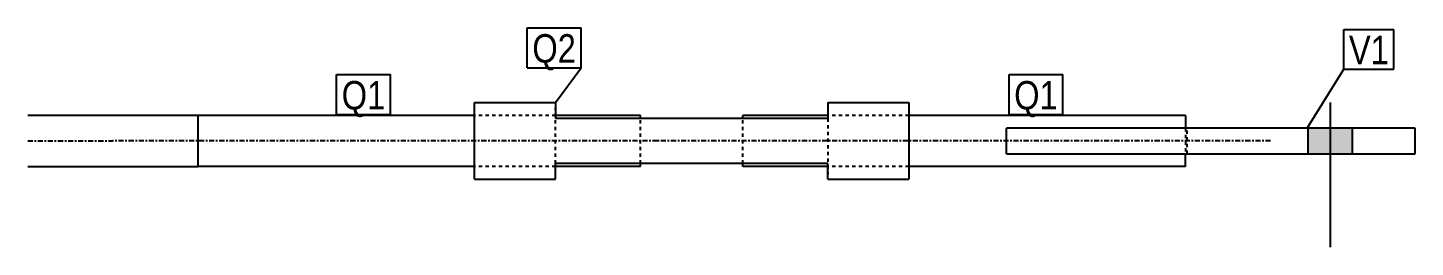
# Model space of a CAD drawing. Header units: millimetres. Extents: x 12 to 19803, y -28 to 341.
# Drawn here: x 5971 to 6786, y -28 to 101 of the extents above; entities that cross this region are included whole.
import ezdxf

# ---------------------------------------------------------------- set-up
doc = ezdxf.new("R2010")
doc.units = ezdxf.units.MM
doc.linetypes.add('DXK_LINE_DOT2', pattern=[3.9198, 1.9599, -1.9599])
doc.linetypes.add('DXK_LINE_DOT3', pattern=[5.9187, 2.979, -0.9799, 0.9799, -0.9799])
doc.layers.add('STÅL', color=7, linetype='Continuous')
doc.layers.add('TEKST', color=7, linetype='Continuous')
doc.styles.add('Arial Narrow', font='ARIALN.TTF', dxfattribs={"height": 0.2})

msp = doc.modelspace()

# ---------------------------------------------------------------- hatches: boundary and pattern name
at = {"layer": 'STÅL', "linetype": 'Continuous'}
msp.add_hatch(color=96, dxfattribs=at).paths.add_polyline_path([(6749.36, 42), (6723.36, 42), (6723.36, 27), (6749.36, 27)])

# ---------------------------------------------------------------- linework, layer by layer
at = {"layer": 'STÅL', "color": 2, "linetype": 'Continuous'}
for p, q in [((6071.36, 49.5), (5971.36, 49.5)), ((6233.86, 49.5), (6071.36, 49.5)), ((6071.36, 49.5), (6071.36, 19.5)), ((6071.36, 49.5), (6071.36, 27)), ((6233.86, 57), (6281.36, 57)), ((6233.86, 23.25), (6233.86, 57)), ((6281.36, 57), (6281.36, 47.74)), ((6331.36, 49.5), (6281.36, 49.5)), ((6331.36, 47.74), (6331.36, 49.5)), ((6441.36, 49.5), (6391.36, 49.5)), ((6391.36, 47.74), (6391.36, 49.5)), ((6441.36, 57), (6488.86, 57)), ((6441.36, 57), (6441.36, 47.74)), ((6488.86, 57), (6488.86, 15.01)), ((6651.36, 49.5), (6488.86, 49.5)), ((6651.36, 49.5), (6651.36, 42)), ((6441.36, 47.74), (6281.36, 47.74)), ((6786.36, 42), (6546.36, 42)), ((6546.36, 27), (6546.36, 42)), ((6786.36, 27), (6786.36, 42)), ((6071.36, 27), (6071.36, 19.5)), ((6546.36, 27), (6786.36, 27)), ((6651.36, 19.5), (6651.36, 27)), ((5971.36, 19.5), (6071.36, 19.5)), ((6233.86, 19.5), (6071.36, 19.5)), ((6233.86, 12), (6233.86, 23.25)), ((6441.36, 21.26), (6281.36, 21.26)), ((6281.36, 12), (6281.36, 21.26)), ((6331.36, 19.5), (6281.36, 19.5)), ((6331.36, 19.5), (6331.36, 21.26)), ((6391.36, 19.5), (6391.36, 21.26)), ((6441.36, 19.5), (6391.36, 19.5)), ((6441.36, 12), (6441.36, 21.26)), ((6651.36, 19.5), (6488.86, 19.5)), ((6233.86, 12), (6281.36, 12)), ((6441.36, 12), (6488.86, 12)), ((6488.86, 15.01), (6488.86, 12))]:
    msp.add_line(p, q, dxfattribs=at)
at = {"layer": 'STÅL', "color": 7, "linetype": 'DXK_LINE_DOT2'}
for p, q in [((6281.36, 49.5), (6233.86, 49.5)), ((6281.36, 21.26), (6281.36, 53.99)), ((6488.86, 49.5), (6441.36, 49.5)), ((6331.36, 47.49), (6331.36, 47.74)), ((6331.36, 21.26), (6331.36, 47.49)), ((6391.36, 21.26), (6391.36, 47.74)), ((6441.36, 47.74), (6441.36, 15.01)), ((6651.36, 42), (6651.36, 27)), ((6652.36, 27), (6652.36, 42)), ((6281.36, 19.5), (6233.86, 19.5)), ((6488.86, 19.5), (6441.36, 19.5))]:
    msp.add_line(p, q, dxfattribs=at)
at = {"layer": 'STÅL', "color": 96, "linetype": 'Continuous'}
for p, q in [((6736.36, 57), (6736.36, -28)), ((6723.36, 42), (6723.36, 27)), ((6749.36, 42), (6749.36, 27))]:
    msp.add_line(p, q, dxfattribs=at)
at = {"layer": 'STÅL', "color": 7, "linetype": 'DXK_LINE_DOT3'}
for p, q in [((5971.36, 34.5), (6021.36, 34.5)), ((6341.36, 34.5), (6021.36, 34.5)), ((6701.36, 34.5), (6341.36, 34.5))]:
    msp.add_line(p, q, dxfattribs=at)

# ---------------------------------------------------------------- wipeouts: each hides what was drawn before it
at = {"color": 0}
for points in [[(6293.36, 80.54), (6293.36, 98.04), (6267.77, 98.04), (6267.77, 80.54)], [(6770.86, 79.59), (6770.86, 97.09), (6747.42, 97.09), (6747.42, 79.59)]]:
    msp.add_wipeout(points, dxfattribs=at).dxf.layer = 'TEKST'

# ---------------------------------------------------------------- next in the draw order: wipeouts: each hides what was drawn before it
for points in [[(6293.36, 80.54), (6293.36, 98.04), (6267.77, 98.04), (6267.77, 80.54)], [(6770.86, 79.59), (6770.86, 97.09), (6747.42, 97.09), (6747.42, 79.59)], [(6181.36, 53), (6181.36, 70.5), (6155.78, 70.5), (6155.78, 53)], [(6576.36, 53), (6576.36, 70.5), (6550.78, 70.5), (6550.78, 53)]]:
    msp.add_wipeout(points, dxfattribs=at).dxf.layer = 'TEKST'

# ---------------------------------------------------------------- next in the draw order: linework, layer by layer
at = {"layer": 'TEKST', "color": 7, "linetype": 'Continuous'}
for p, q in [((6264.77, 101.04), (6296.36, 101.04)), ((6264.77, 77.54), (6264.77, 101.04)), ((6296.36, 77.54), (6296.36, 101.04)), ((6744.42, 100.09), (6773.86, 100.09)), ((6744.42, 76.59), (6744.42, 100.09)), ((6773.86, 76.59), (6773.86, 100.09)), ((6264.77, 77.54), (6296.36, 77.54)), ((6281.36, 57), (6296.36, 77.54)), ((6722.92, 42), (6744.42, 76.59)), ((6744.42, 76.59), (6773.86, 76.59))]:
    msp.add_line(p, q, dxfattribs=at)

# ---------------------------------------------------------------- next in the draw order: texts
at = {"layer": 'TEKST', "color": 3, "style": 'Arial Narrow'}
for s, p in [('Q2', (6267.77, 80.54)), ('V1', (6747.42, 79.59))]:
    msp.add_text(s, height=16.702, dxfattribs=at).set_placement(p)

# ---------------------------------------------------------------- next in the draw order: wipeouts: each hides what was drawn before it
at = {"color": 0}
for points in [[(6181.36, 53), (6181.36, 70.5), (6155.78, 70.5), (6155.78, 53)], [(6576.36, 53), (6576.36, 70.5), (6550.78, 70.5), (6550.78, 53)]]:
    msp.add_wipeout(points, dxfattribs=at).dxf.layer = 'TEKST'

# ---------------------------------------------------------------- next in the draw order: linework, layer by layer
at = {"layer": 'TEKST', "color": 7, "linetype": 'Continuous'}
for p, q in [((6152.78, 73.5), (6184.36, 73.5)), ((6152.78, 50), (6152.78, 73.5)), ((6184.36, 50), (6184.36, 73.5)), ((6547.78, 73.5), (6579.36, 73.5)), ((6547.78, 50), (6547.78, 73.5)), ((6579.36, 50), (6579.36, 73.5)), ((6152.78, 50), (6184.36, 50)), ((6547.78, 50), (6579.36, 50))]:
    msp.add_line(p, q, dxfattribs=at)

# ---------------------------------------------------------------- next in the draw order: texts
at = {"layer": 'TEKST', "color": 3, "style": 'Arial Narrow'}
for p in [(6155.78, 53), (6550.78, 53)]:
    msp.add_text('Q1', height=16.702, dxfattribs=at).set_placement(p)

doc.saveas('drawing.dxf')
